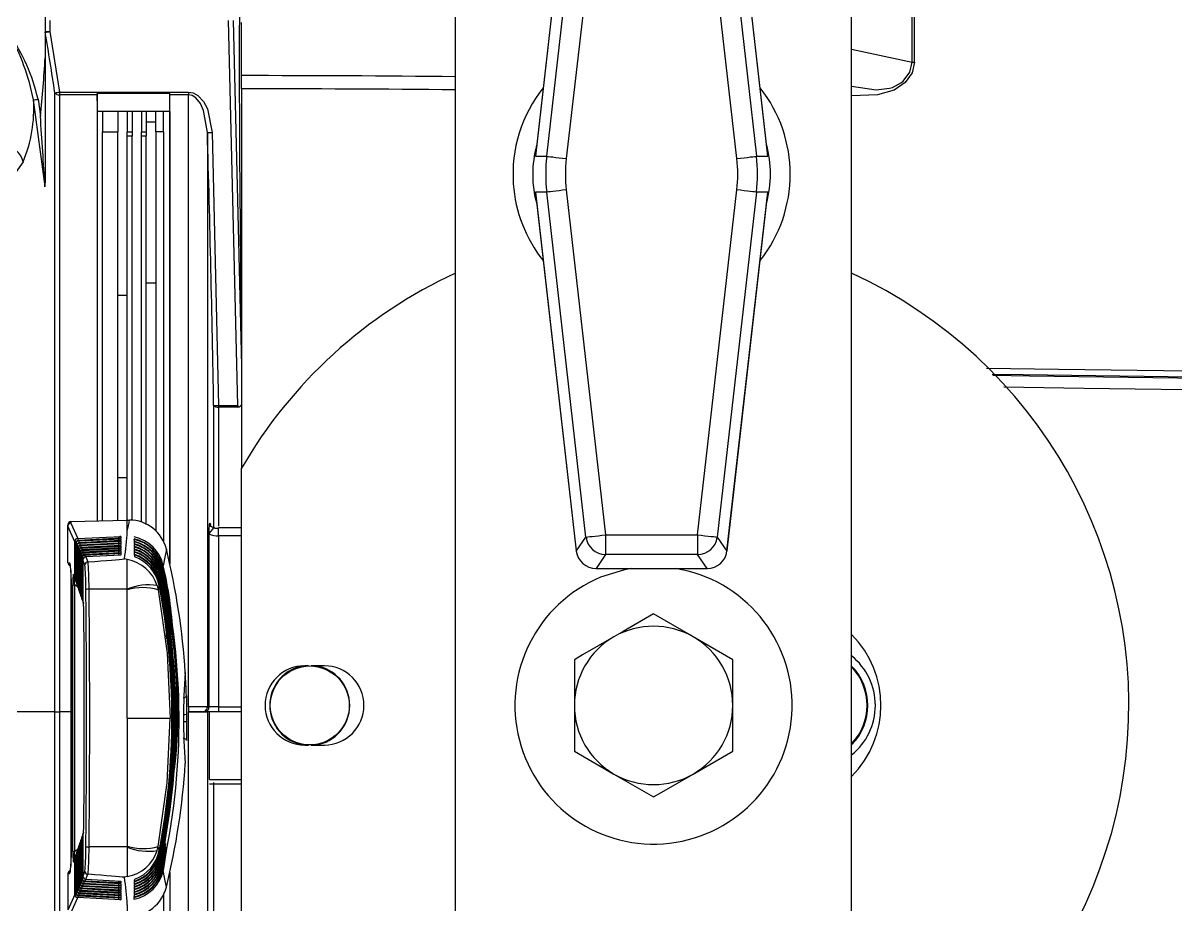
# Model space of a CAD drawing. Extents: x 6 to 134, y 1 to 99.
# Drawn here: x 97.913 to 101.552, y 44.66 to 47.443 of the extents above; entities that cross this region are included whole.
import ezdxf

# ---------------------------------------------------------------- set-up
doc = ezdxf.new("R2010")
doc.units = 0
doc.header["$MEASUREMENT"] = 0
doc.layers.add('OBJECT', color=7, linetype='CONTINUOUS')

msp = doc.modelspace()

# ---------------------------------------------------------------- linework, layer by layer
at = {"layer": 'OBJECT'}
for p, q in [((99.2781, 44.4974), (99.2781, 53.47)), ((100.5281, 44.4974), (100.5281, 53.47)), ((99.659, 48.1543), (99.53, 47.0227)), ((99.6588, 48.1543), (99.5312, 47.0341)), ((100.2637, 47.0227), (100.1348, 48.1543)), ((100.2626, 47.0341), (100.1349, 48.1543)), ((99.5658, 47.0227), (99.6898, 48.1114)), ((99.7518, 48.1043), (99.6277, 47.0157)), ((100.166, 47.0157), (100.042, 48.1043)), ((100.1039, 48.1114), (100.228, 47.0227)), ((97.983, 48.022), (97.983, 47.3339)), ((100.7267, 47.3198), (100.7267, 47.8989)), ((97.998, 47.4512), (97.998, 47.4162)), ((98.5912, 46.2364), (98.5617, 47.4512)), ((98.5767, 47.4513), (98.6031, 46.362)), ((97.9835, 47.4141), (97.9835, 47.3501)), ((97.998, 47.4162), (98.0281, 47.2254)), ((98.6031, 47.2772), (98.6031, 47.4449)), ((100.5281, 47.3606), (100.7196, 47.3202)), ((97.983, 47.3339), (97.983, 46.9391)), ((98.6031, 47.2356), (98.6031, 47.2772)), ((98.6031, 47.2356), (98.6031, 46.0383)), ((97.9825, 46.9269), (97.9461, 47.2006)), ((97.9606, 47.2025), (97.968, 47.1494)), ((98.0136, 45.27), (98.0136, 47.2234)), ((98.0281, 47.2254), (98.435, 47.2254)), ((98.0281, 47.2254), (98.0281, 47.2169)), ((98.0281, 47.2169), (98.0281, 45.27)), ((98.1471, 47.2169), (98.0281, 47.2169)), ((98.1471, 47.2204), (98.1471, 47.2169)), ((98.1486, 47.1733), (98.1471, 47.2204)), ((98.3766, 47.2204), (98.1471, 47.2204)), ((98.1471, 47.2169), (98.1471, 45.8725)), ((98.3766, 47.2169), (98.3766, 47.2204)), ((98.435, 47.2169), (98.3766, 47.2169)), ((98.3766, 45.7359), (98.3766, 47.2169)), ((98.435, 47.2254), (98.435, 47.2169)), ((98.435, 45.2852), (98.435, 47.2169)), ((98.1486, 45.8725), (98.1486, 47.1733)), ((98.3763, 47.1644), (98.1486, 47.1644)), ((98.1642, 47.1644), (98.1642, 47.1)), ((98.2122, 47.1644), (98.2122, 47.1)), ((98.2422, 47.1644), (98.2422, 47.1)), ((98.2571, 47.1644), (98.2571, 47.1)), ((98.2871, 47.1644), (98.2871, 47.1)), ((98.302, 47.1644), (98.302, 47.1)), ((98.332, 47.1), (98.332, 47.1644)), ((98.356, 47.1), (98.356, 47.1644)), ((98.3763, 47.1644), (98.3763, 45.7371)), ((98.3763, 47.1644), (98.3766, 47.1644)), ((98.302, 47.1315), (98.332, 47.1315)), ((98.1642, 47.1), (98.2122, 47.1)), ((98.1642, 45.873), (98.1642, 47.1)), ((98.2122, 45.8742), (98.2122, 47.1)), ((98.2422, 47.1), (98.2571, 47.1)), ((98.2422, 47.0863), (98.2422, 47.1)), ((98.2571, 47.0863), (98.2422, 47.0863)), ((98.2422, 45.875), (98.2422, 47.0863)), ((98.2571, 47.1), (98.2571, 47.0863)), ((98.2571, 45.8738), (98.2571, 47.0863)), ((98.2871, 47.1), (98.302, 47.1)), ((98.2871, 47.0863), (98.2871, 47.1)), ((98.302, 47.0863), (98.2871, 47.0863)), ((98.2871, 45.8687), (98.2871, 47.0863)), ((98.302, 47.1), (98.302, 47.0863)), ((98.302, 45.8612), (98.302, 47.0863)), ((98.356, 47.1), (98.332, 47.1)), ((98.332, 47.1), (98.332, 45.8402)), ((98.356, 47.1), (98.356, 45.8069)), ((98.4949, 47.0979), (98.4949, 45.285)), ((98.5099, 47.0981), (98.5298, 46.2364)), ((99.53, 47.0227), (99.5658, 47.0227)), ((100.228, 47.0227), (100.2637, 47.0227)), ((97.983, 46.9466), (97.9835, 46.9427)), ((99.5658, 46.9098), (99.53, 46.9098)), ((99.53, 46.9098), (99.659, 45.7782)), ((99.6898, 45.8211), (99.5658, 46.9098)), ((99.6277, 46.9168), (99.7518, 45.8282)), ((100.042, 45.8282), (100.166, 46.9168)), ((100.228, 46.9098), (100.1039, 45.8211)), ((100.1348, 45.7782), (100.2637, 46.9098)), ((100.2637, 46.9098), (100.228, 46.9098)), ((99.5312, 46.8984), (99.6588, 45.7782)), ((100.1349, 45.7782), (100.2626, 46.8984)), ((98.302, 46.6232), (98.332, 46.6232)), ((98.2122, 46.5849), (98.2422, 46.5849)), ((98.5148, 45.8509), (98.5148, 46.2364)), ((98.5298, 46.2364), (98.5298, 46.2316)), ((98.5298, 46.2364), (98.5912, 46.2364)), ((98.5912, 46.2316), (98.5298, 46.2316)), ((98.5298, 46.2316), (98.5298, 45.8557)), ((98.5912, 46.2364), (98.5912, 46.2316)), ((98.6031, 44.5417), (98.6031, 46.0383)), ((98.2122, 46.0092), (98.2422, 46.0092)), ((98.0547, 45.8555), (98.0547, 45.8603)), ((98.0763, 45.8065), (98.0547, 45.8556)), ((98.0547, 45.7406), (98.0547, 45.8555)), ((98.0641, 45.8703), (98.0641, 45.8655)), ((98.0641, 45.8655), (98.0857, 45.8165)), ((98.0644, 45.8703), (98.2406, 45.875)), ((98.2422, 45.8396), (98.2422, 45.875)), ((98.2437, 45.875), (98.2489, 45.875)), ((98.5034, 45.8643), (98.5043, 45.8607)), ((98.5183, 45.8497), (98.5303, 45.8495)), ((98.6031, 45.85), (98.5303, 45.85)), ((98.5303, 45.8255), (98.5303, 45.85)), ((98.0857, 45.8165), (98.2216, 45.8235)), ((98.2204, 45.8176), (98.0884, 45.8105)), ((98.2216, 45.8176), (98.0884, 45.8104)), ((98.0884, 45.8105), (98.0884, 45.8104)), ((98.0884, 45.8104), (98.089, 45.809)), ((98.089, 45.809), (98.2216, 45.8159)), ((98.2204, 45.81), (98.0916, 45.803)), ((98.2216, 45.81), (98.0917, 45.803)), ((98.0923, 45.8016), (98.2216, 45.8083)), ((98.2216, 45.8235), (98.2216, 45.8176)), ((98.2216, 45.8159), (98.2216, 45.81)), ((98.2216, 45.8083), (98.2216, 45.8024)), ((98.2645, 45.8076), (98.2644, 45.8138)), ((98.5003, 45.285), (98.5003, 45.8312)), ((98.5303, 45.8255), (98.5303, 45.2852)), ((98.6031, 45.8255), (98.5303, 45.8255)), ((99.6591, 45.7767), (99.6898, 45.8211)), ((99.7518, 45.8282), (100.042, 45.8282)), ((99.7518, 45.8282), (99.7518, 45.7659)), ((100.042, 45.8282), (100.042, 45.7659)), ((100.1039, 45.8211), (100.1346, 45.7767)), ((98.0763, 45.6927), (98.0763, 45.8065)), ((98.0809, 45.8065), (98.0763, 45.8065)), ((98.0789, 45.8005), (98.0789, 45.685)), ((98.0795, 45.7991), (98.0789, 45.8005)), ((98.0789, 45.8005), (98.0789, 45.685)), ((98.0789, 45.8005), (98.0789, 45.8005)), ((98.0795, 45.6832), (98.0795, 45.7991)), ((98.0842, 45.7991), (98.0795, 45.7991)), ((98.0822, 45.7931), (98.0822, 45.6755)), ((98.0828, 45.7917), (98.0822, 45.7931)), ((98.0822, 45.7931), (98.0822, 45.6755)), ((98.0822, 45.7931), (98.0822, 45.7931)), ((98.0828, 45.6737), (98.0828, 45.7917)), ((98.0875, 45.7917), (98.0828, 45.7917)), ((98.0854, 45.7856), (98.0854, 45.666)), ((98.0855, 45.7856), (98.0854, 45.7856)), ((98.0861, 45.7842), (98.0855, 45.7856)), ((98.0855, 45.7856), (98.0855, 45.666)), ((98.0861, 45.6642), (98.0861, 45.7842)), ((98.0907, 45.7842), (98.0861, 45.7842)), ((98.0887, 45.7782), (98.0887, 45.6564)), ((98.0894, 45.7768), (98.0887, 45.7782)), ((98.0887, 45.7782), (98.0887, 45.6564)), ((98.0887, 45.7782), (98.0887, 45.7782)), ((98.0894, 45.6546), (98.0894, 45.7768)), ((98.094, 45.7768), (98.0894, 45.7768)), ((98.0916, 45.803), (98.0917, 45.803)), ((98.0917, 45.803), (98.0923, 45.8016)), ((98.2204, 45.8024), (98.0949, 45.7956)), ((98.2216, 45.8024), (98.0949, 45.7955)), ((98.0949, 45.7956), (98.0949, 45.7955)), ((98.0949, 45.7955), (98.0955, 45.7941)), ((98.0955, 45.7941), (98.2216, 45.8007)), ((98.2204, 45.7948), (98.0982, 45.7882)), ((98.2216, 45.7947), (98.0982, 45.7881)), ((98.0982, 45.7882), (98.0982, 45.7881)), ((98.0982, 45.7881), (98.0988, 45.7867)), ((98.0988, 45.7867), (98.2216, 45.793)), ((98.2204, 45.7871), (98.1015, 45.7807)), ((98.2216, 45.7871), (98.1015, 45.7807)), ((98.1015, 45.7807), (98.1021, 45.7792)), ((98.1015, 45.7807), (98.1015, 45.7807)), ((98.1021, 45.7792), (98.2216, 45.7854)), ((98.2204, 45.7795), (98.1047, 45.7733)), ((98.2216, 45.7795), (98.1047, 45.7732)), ((98.1047, 45.7733), (98.1047, 45.7732)), ((98.1047, 45.7732), (98.1054, 45.7718)), ((98.1054, 45.7718), (98.2216, 45.7778)), ((98.2204, 45.7719), (98.108, 45.7659)), ((98.2216, 45.7719), (98.108, 45.7658)), ((98.2216, 45.8007), (98.2216, 45.7947)), ((98.2216, 45.793), (98.2216, 45.7871)), ((98.2216, 45.7854), (98.2216, 45.7795)), ((98.2216, 45.7778), (98.2216, 45.7719)), ((98.3655, 45.7834), (98.3656, 45.7833)), ((99.659, 45.7782), (99.6588, 45.7782)), ((99.6591, 45.7767), (99.6591, 45.7759)), ((100.1347, 45.7759), (100.1346, 45.7767)), ((100.1349, 45.7782), (100.1348, 45.7782)), ((98.0547, 45.7406), (98.06, 45.7401)), ((98.0547, 45.7406), (98.0547, 45.7406)), ((98.092, 45.7707), (98.092, 45.6469)), ((98.0926, 45.7693), (98.092, 45.7707)), ((98.092, 45.7707), (98.092, 45.6469)), ((98.092, 45.7707), (98.092, 45.7707)), ((98.0926, 45.6451), (98.0926, 45.7693)), ((98.0973, 45.7693), (98.0926, 45.7693)), ((98.0953, 45.7633), (98.0953, 45.6374)), ((98.0959, 45.7619), (98.0953, 45.7633)), ((98.0953, 45.7633), (98.0953, 45.6374)), ((98.0953, 45.7633), (98.0953, 45.7633)), ((98.0959, 45.6356), (98.0959, 45.7619)), ((98.1005, 45.7619), (98.0959, 45.7619)), ((98.0985, 45.7559), (98.0985, 45.6279)), ((98.0992, 45.7544), (98.0985, 45.7559)), ((98.0985, 45.7559), (98.0985, 45.6279)), ((98.0985, 45.7559), (98.0985, 45.7559)), ((98.0992, 45.6261), (98.0992, 45.7544)), ((98.1038, 45.7544), (98.0992, 45.7544)), ((98.1018, 45.7484), (98.1018, 45.6184)), ((98.1018, 45.7484), (98.1018, 45.6184)), ((98.1085, 45.7332), (98.1018, 45.7484)), ((98.1018, 45.7484), (98.1018, 45.7484)), ((98.108, 45.7659), (98.108, 45.7658)), ((98.108, 45.7658), (98.1086, 45.7644)), ((98.1086, 45.7644), (98.2216, 45.7702)), ((98.2204, 45.7643), (98.1113, 45.7584)), ((98.2216, 45.7643), (98.1113, 45.7584)), ((98.1113, 45.7584), (98.1181, 45.7429)), ((98.1113, 45.7584), (98.1113, 45.7584)), ((98.1181, 45.7429), (98.1184, 45.7429)), ((98.2216, 45.7702), (98.2216, 45.7643)), ((98.2422, 45.75), (98.2331, 45.7523)), ((98.2422, 45.6567), (98.2422, 45.75)), ((99.7518, 45.7659), (99.7216, 45.7222)), ((100.042, 45.7659), (99.7518, 45.7659)), ((100.0722, 45.7222), (100.042, 45.7659)), ((98.0639, 45.7177), (98.0639, 44.7823)), ((98.0724, 45.704), (98.0763, 45.6927)), ((98.0729, 45.7007), (98.0768, 45.6895)), ((98.073, 45.7004), (98.073, 45.6976)), ((98.3497, 45.7), (98.3494, 45.6984)), ((98.3516, 45.6876), (98.3497, 45.7)), ((98.3513, 45.708), (98.351, 45.7064)), ((98.3532, 45.6957), (98.3513, 45.708)), ((98.353, 45.7161), (98.3526, 45.7144)), ((98.3546, 45.7241), (98.3542, 45.7224)), ((99.7209, 45.722), (100.0729, 45.722)), ((99.7216, 45.7222), (100.0722, 45.7222)), ((98.0703, 44.829), (98.0703, 45.671)), ((98.0703, 45.671), (98.0753, 45.671)), ((98.0753, 45.671), (98.0753, 44.829)), ((98.0856, 45.6642), (98.0753, 45.671)), ((98.0789, 45.6927), (98.0763, 45.6927)), ((98.0789, 45.685), (98.0795, 45.6832)), ((98.0789, 45.685), (98.0789, 45.685)), ((98.0794, 45.6817), (98.0801, 45.68)), ((98.0795, 45.6832), (98.0822, 45.6832)), ((98.0822, 45.6755), (98.0828, 45.6737)), ((98.0822, 45.6755), (98.0822, 45.6755)), ((98.0827, 45.6722), (98.0833, 45.6704)), ((98.0828, 45.6737), (98.0854, 45.6737)), ((98.0854, 45.666), (98.0855, 45.666)), ((98.0855, 45.666), (98.0861, 45.6642)), ((98.086, 45.6627), (98.0866, 45.6609)), ((98.0861, 45.6642), (98.0887, 45.6642)), ((98.3366, 45.6679), (98.3399, 45.6547)), ((98.3429, 45.668), (98.3399, 45.6547)), ((98.3446, 45.676), (98.3443, 45.6744)), ((98.3463, 45.684), (98.346, 45.6824)), ((98.348, 45.692), (98.3477, 45.6904)), ((98.0887, 45.6564), (98.0894, 45.6546)), ((98.0887, 45.6564), (98.0887, 45.6564)), ((98.0893, 45.6532), (98.0899, 45.6514)), ((98.0894, 45.6546), (98.092, 45.6546)), ((98.092, 45.6469), (98.0926, 45.6451)), ((98.092, 45.6469), (98.092, 45.6469)), ((98.0925, 45.6437), (98.0932, 45.6419)), ((98.0926, 45.6451), (98.0953, 45.6451)), ((98.0953, 45.6374), (98.0959, 45.6356)), ((98.0953, 45.6374), (98.0953, 45.6374)), ((98.0958, 45.6342), (98.0964, 45.6323)), ((98.0959, 45.6356), (98.0985, 45.6356)), ((98.0985, 45.6279), (98.0992, 45.6261)), ((98.0985, 45.6279), (98.0985, 45.6279)), ((98.0992, 45.6261), (98.1018, 45.6261)), ((98.2422, 45.6567), (98.1216, 45.6567)), ((98.2422, 45.6543), (98.2422, 45.6567)), ((98.2422, 45.25), (98.2422, 45.6543)), ((98.0671, 45.605), (98.0671, 44.895)), ((98.0671, 45.605), (98.0671, 44.895)), ((98.0671, 45.605), (98.0671, 45.605)), ((98.0991, 45.6247), (98.0997, 45.6228)), ((98.1018, 45.6184), (98.1035, 45.6135)), ((98.1018, 45.6184), (98.1018, 45.6184)), ((98.1024, 45.6151), (98.104, 45.6103)), ((100.1531, 45.4343), (100.0281, 45.5065)), ((98.8138, 45.415), (98.8021, 45.415)), ((98.8641, 45.415), (98.8225, 45.415)), ((99.6531, 45.4343), (99.6531, 45.29)), ((100.1531, 45.29), (100.1531, 45.4343)), ((98.4251, 45.3934), (98.4251, 45.3934)), ((98.0136, 45.27), (97.8333, 45.27)), ((98.0136, 43.3862), (98.0136, 45.27)), ((98.0136, 45.27), (98.0281, 45.27)), ((98.0281, 45.27), (98.0281, 43.3365)), ((98.0639, 45.27), (98.0281, 45.27)), ((98.4287, 45.2622), (98.4287, 45.2622)), ((98.435, 45.2852), (98.435, 45.27)), ((98.435, 43.3193), (98.435, 45.27)), ((98.435, 45.27), (98.4949, 45.27)), ((98.48, 45.27), (98.435, 45.27)), ((98.4949, 45.285), (98.5003, 45.285)), ((98.4949, 45.27), (98.4949, 43.4205)), ((98.5019, 45.27), (98.4949, 45.27)), ((98.5019, 45.0563), (98.5019, 45.27)), ((98.6031, 45.27), (98.5019, 45.27)), ((98.5303, 45.27), (98.5044, 45.27)), ((98.5303, 45.2852), (98.5303, 45.27)), ((98.5303, 45.2852), (98.6031, 45.2852)), ((99.6531, 45.29), (99.6531, 45.1457)), ((100.1531, 45.1457), (100.1531, 45.29)), ((98.2422, 45.25), (98.2422, 44.8457)), ((98.2422, 45.25), (98.3774, 45.25)), ((98.4287, 45.2378), (98.4287, 45.2378)), ((98.8021, 45.165), (98.8138, 45.165)), ((98.8225, 45.165), (98.8641, 45.165)), ((99.6531, 45.1457), (99.7781, 45.0735)), ((100.0281, 45.0735), (100.1531, 45.1457)), ((98.4251, 45.1066), (98.4251, 45.1066)), ((98.5019, 45.0563), (98.6031, 45.0563)), ((98.5155, 44.3084), (98.5155, 45.0468)), ((99.7781, 45.0735), (99.9031, 45.0013)), ((98.5019, 45.0424), (98.6031, 45.0424)), ((98.359, 44.9272), (98.3443, 44.8256)), ((98.3596, 44.9104), (98.346, 44.8176)), ((98.0671, 44.895), (98.0671, 44.895)), ((98.0959, 44.8644), (98.0953, 44.8626)), ((98.0953, 44.8626), (98.0953, 44.7367)), ((98.0953, 44.8626), (98.0953, 44.7367)), ((98.0953, 44.8626), (98.0953, 44.8626)), ((98.0964, 44.8676), (98.0958, 44.8658)), ((98.0959, 44.7381), (98.0959, 44.8644)), ((98.0985, 44.8644), (98.0959, 44.8644)), ((98.0992, 44.8739), (98.0985, 44.8721)), ((98.0985, 44.8721), (98.0985, 44.7441)), ((98.0985, 44.8721), (98.0985, 44.7441)), ((98.0985, 44.8721), (98.0985, 44.8721)), ((98.0997, 44.8772), (98.0991, 44.8753)), ((98.0992, 44.7456), (98.0992, 44.8739)), ((98.1018, 44.8739), (98.0992, 44.8739)), ((98.1018, 44.8816), (98.1035, 44.8864)), ((98.1018, 44.8816), (98.1018, 44.7516)), ((98.1018, 44.8816), (98.1018, 44.7516)), ((98.1018, 44.8816), (98.1018, 44.8816)), ((98.104, 44.8897), (98.1024, 44.8848)), ((98.3604, 44.895), (98.3477, 44.8096)), ((98.3613, 44.8807), (98.3494, 44.8016)), ((98.3622, 44.8673), (98.351, 44.7936)), ((98.0703, 44.829), (98.0753, 44.829)), ((98.0856, 44.8358), (98.0753, 44.829)), ((98.0828, 44.8263), (98.0822, 44.8245)), ((98.0833, 44.8296), (98.0827, 44.8278)), ((98.0828, 44.7083), (98.0828, 44.8263)), ((98.0854, 44.8263), (98.0828, 44.8263)), ((98.0854, 44.834), (98.0854, 44.7144)), ((98.0855, 44.834), (98.0854, 44.834)), ((98.0861, 44.8358), (98.0855, 44.834)), ((98.0855, 44.834), (98.0855, 44.7144)), ((98.0866, 44.8391), (98.086, 44.8373)), ((98.0861, 44.7158), (98.0861, 44.8358)), ((98.0887, 44.8358), (98.0861, 44.8358)), ((98.0894, 44.8454), (98.0887, 44.8435)), ((98.0887, 44.8435), (98.0887, 44.7218)), ((98.0887, 44.8435), (98.0887, 44.7218)), ((98.0887, 44.8435), (98.0887, 44.8435)), ((98.0899, 44.8486), (98.0893, 44.8468)), ((98.0894, 44.7232), (98.0894, 44.8454)), ((98.092, 44.8454), (98.0894, 44.8454)), ((98.0926, 44.8549), (98.092, 44.8531)), ((98.092, 44.8531), (98.092, 44.7292)), ((98.092, 44.8531), (98.092, 44.7292)), ((98.092, 44.8531), (98.092, 44.8531)), ((98.0932, 44.8581), (98.0925, 44.8563)), ((98.0926, 44.7307), (98.0926, 44.8549)), ((98.0953, 44.8549), (98.0926, 44.8549)), ((98.2422, 44.8433), (98.1216, 44.8433)), ((98.2422, 44.8457), (98.2422, 44.8433)), ((98.2422, 44.8433), (98.2422, 44.75)), ((98.3366, 44.8321), (98.3399, 44.8453)), ((98.3429, 44.832), (98.3399, 44.8453)), ((98.3446, 44.824), (98.3443, 44.8256)), ((98.3633, 44.8546), (98.3526, 44.7856)), ((98.3643, 44.8425), (98.3542, 44.7776)), ((98.3654, 44.8309), (98.3558, 44.7695)), ((98.0724, 44.796), (98.0763, 44.8073)), ((98.0768, 44.8105), (98.0729, 44.7993)), ((98.0763, 44.6935), (98.0763, 44.8073)), ((98.0763, 44.8073), (98.0789, 44.8073)), ((98.0795, 44.8168), (98.0789, 44.815)), ((98.0789, 44.815), (98.0789, 44.6995)), ((98.0789, 44.815), (98.0789, 44.6995)), ((98.0789, 44.815), (98.0789, 44.815)), ((98.0801, 44.82), (98.0794, 44.8183)), ((98.0795, 44.7009), (98.0795, 44.8168)), ((98.0822, 44.8168), (98.0795, 44.8168)), ((98.0822, 44.8245), (98.0822, 44.7069)), ((98.0822, 44.8245), (98.0822, 44.7069)), ((98.0822, 44.8245), (98.0822, 44.8245)), ((98.3463, 44.816), (98.346, 44.8176)), ((98.348, 44.808), (98.3477, 44.8096)), ((98.3497, 44.8), (98.3494, 44.8016)), ((98.3513, 44.792), (98.351, 44.7936)), ((98.0547, 44.7594), (98.06, 44.7599)), ((98.0547, 44.7594), (98.0547, 44.6445)), ((98.0547, 44.7594), (98.0547, 44.7594)), ((98.1085, 44.7668), (98.1018, 44.7516)), ((98.1113, 44.7416), (98.1181, 44.7571)), ((98.1181, 44.7571), (98.1184, 44.7571)), ((98.353, 44.7839), (98.3526, 44.7856)), ((98.3546, 44.7759), (98.3542, 44.7776)), ((98.3763, 44.7629), (98.3763, 43.3193)), ((98.0887, 44.7218), (98.0894, 44.7232)), ((98.0887, 44.7218), (98.0887, 44.7218)), ((98.0894, 44.7232), (98.094, 44.7232)), ((98.092, 44.7292), (98.0926, 44.7307)), ((98.092, 44.7292), (98.092, 44.7292)), ((98.0926, 44.7307), (98.0973, 44.7307)), ((98.0953, 44.7367), (98.0959, 44.7381)), ((98.0953, 44.7367), (98.0953, 44.7367)), ((98.0959, 44.7381), (98.1005, 44.7381)), ((98.0985, 44.7441), (98.0992, 44.7456)), ((98.0985, 44.7441), (98.0985, 44.7441)), ((98.0992, 44.7456), (98.1038, 44.7456)), ((98.1021, 44.7208), (98.1015, 44.7193)), ((98.1015, 44.7193), (98.2204, 44.7129)), ((98.1015, 44.7193), (98.2216, 44.7129)), ((98.1015, 44.7193), (98.1015, 44.7193)), ((98.1018, 44.7516), (98.1018, 44.7516)), ((98.2216, 44.7146), (98.1021, 44.7208)), ((98.1054, 44.7282), (98.1047, 44.7268)), ((98.1047, 44.7268), (98.2216, 44.7205)), ((98.1047, 44.7268), (98.1047, 44.7267)), ((98.1047, 44.7267), (98.2204, 44.7205)), ((98.2216, 44.7222), (98.1054, 44.7282)), ((98.1086, 44.7356), (98.108, 44.7342)), ((98.108, 44.7342), (98.2216, 44.7281)), ((98.108, 44.7342), (98.108, 44.7341)), ((98.108, 44.7341), (98.2204, 44.7281)), ((98.2216, 44.7298), (98.1086, 44.7356)), ((98.1113, 44.7416), (98.2204, 44.7357)), ((98.1113, 44.7416), (98.2216, 44.7357)), ((98.1113, 44.7416), (98.1113, 44.7416)), ((98.2216, 44.7357), (98.2216, 44.7298)), ((98.2216, 44.7281), (98.2216, 44.7222)), ((98.2216, 44.7205), (98.2216, 44.7146)), ((98.2422, 44.75), (98.2331, 44.7477)), ((98.3655, 44.7165), (98.3656, 44.7167)), ((98.0763, 44.6935), (98.0547, 44.6444)), ((98.0641, 44.6345), (98.0857, 44.6835)), ((98.0763, 44.6935), (98.0809, 44.6935)), ((98.0789, 44.6995), (98.0795, 44.7009)), ((98.0789, 44.6995), (98.0789, 44.6995)), ((98.0795, 44.7009), (98.0842, 44.7009)), ((98.0822, 44.7069), (98.0828, 44.7083)), ((98.0822, 44.7069), (98.0822, 44.7069)), ((98.0828, 44.7083), (98.0875, 44.7083)), ((98.0854, 44.7144), (98.0855, 44.7144)), ((98.0855, 44.7144), (98.0861, 44.7158)), ((98.2216, 44.6765), (98.0857, 44.6835)), ((98.0861, 44.7158), (98.0907, 44.7158)), ((98.089, 44.691), (98.0884, 44.6896)), ((98.0884, 44.6896), (98.2216, 44.6824)), ((98.0884, 44.6896), (98.0884, 44.6895)), ((98.0884, 44.6895), (98.2204, 44.6824)), ((98.2216, 44.6841), (98.089, 44.691)), ((98.0916, 44.697), (98.2204, 44.69)), ((98.0917, 44.697), (98.0916, 44.697)), ((98.0923, 44.6984), (98.0917, 44.697)), ((98.0917, 44.697), (98.2216, 44.69)), ((98.2216, 44.6917), (98.0923, 44.6984)), ((98.0955, 44.7059), (98.0949, 44.7045)), ((98.0949, 44.7045), (98.2216, 44.6976)), ((98.0949, 44.7045), (98.0949, 44.7044)), ((98.0949, 44.7044), (98.2204, 44.6976)), ((98.2216, 44.6993), (98.0955, 44.7059)), ((98.0988, 44.7133), (98.0982, 44.7119)), ((98.0982, 44.7119), (98.2216, 44.7052)), ((98.0982, 44.7119), (98.0982, 44.7118)), ((98.0982, 44.7118), (98.2204, 44.7052)), ((98.2216, 44.707), (98.0988, 44.7133)), ((98.2216, 44.7129), (98.2216, 44.707)), ((98.2216, 44.7052), (98.2216, 44.6993)), ((98.2216, 44.6976), (98.2216, 44.6917)), ((98.2216, 44.69), (98.2216, 44.6841)), ((98.2216, 44.6824), (98.2216, 44.6765)), ((98.2643, 44.6781), (98.2644, 44.6844)), ((98.356, 44.6933), (98.356, 43.4)), ((98.2422, 44.6604), (98.2422, 44.625))]:
    msp.add_line(p, q, dxfattribs=at)
at = {"layer": 'OBJECT', "flags": 128}
for points in [[(100.7196, 47.3202), (100.7196, 47.3202), (100.7196, 47.6266), (100.7196, 47.7678), (100.7196, 47.8994), (100.7196, 47.8994)], [(100.5281, 47.2445), (100.6061, 47.2329), (100.6482, 47.2374), (100.6568, 47.2401), (100.686, 47.2558), (100.6909, 47.26), (100.7121, 47.288), (100.7196, 47.3202), (100.7196, 47.3202), (100.7196, 47.3202)], [(100.7267, 47.3198), (100.7188, 47.2856), (100.6972, 47.2555), (100.6624, 47.2319), (100.6101, 47.2167), (100.5281, 47.2133)], [(98.435, 47.2254), (98.4501, 47.2227), (98.4648, 47.2146), (98.4826, 47.1955), (98.4949, 47.1727), (98.5099, 47.0981)], [(98.4949, 47.0979), (98.4829, 47.1677), (98.473, 47.189), (98.4588, 47.2068), (98.4471, 47.2144), (98.435, 47.2169)], [(99.53, 47.0227), (99.5301, 47.0236), (99.5316, 47.0341)], [(99.5658, 47.0227), (99.5677, 47.0225), (99.5717, 47.022), (99.5777, 47.0214), (99.5854, 47.0205), (99.5946, 47.0194), (99.605, 47.0182), (99.6162, 47.017), (99.6277, 47.0157)], [(100.166, 47.0157), (100.1776, 47.017), (100.1888, 47.0182), (100.1992, 47.0194), (100.2084, 47.0205), (100.2161, 47.0214), (100.2221, 47.022), (100.2261, 47.0225), (100.228, 47.0227)], [(100.2622, 47.0341), (100.2637, 47.0236), (100.2637, 47.0227)], [(97.9132, 47.005), (97.8902, 46.973), (97.8346, 46.8983)], [(97.983, 46.9507), (97.983, 46.9481), (97.9835, 46.9427)], [(99.5316, 46.8984), (99.5301, 46.9089), (99.53, 46.9098)], [(99.6277, 46.9168), (99.6162, 46.9155), (99.605, 46.9142), (99.5946, 46.9131), (99.5854, 46.912), (99.5777, 46.9111), (99.5717, 46.9105), (99.5677, 46.91), (99.5658, 46.9098)], [(100.228, 46.9098), (100.2261, 46.91), (100.2221, 46.9105), (100.2161, 46.9111), (100.2084, 46.912), (100.1992, 46.9131), (100.1888, 46.9142), (100.1776, 46.9155), (100.166, 46.9168)], [(100.2637, 46.9098), (100.2637, 46.9089), (100.2622, 46.8984)], [(100.9533, 46.3546), (101.1813, 46.3515), (102.0097, 46.3404), (102.8371, 46.3296), (103.6643, 46.3189), (104.4901, 46.3085)], [(104.4932, 46.2886), (103.3551, 46.3028), (102.2144, 46.3175), (101.0691, 46.3327), (100.9719, 46.3341)], [(100.9741, 46.3317), (101.0899, 46.3301), (102.256, 46.3146), (103.4228, 46.2995), (104.5869, 46.285)], [(104.5923, 46.2483), (104.4881, 46.2495), (104.0708, 46.2545), (103.235, 46.2648), (102.3978, 46.2755), (101.2608, 46.2905), (101.0084, 46.2939)], [(98.5003, 45.8312), (98.5003, 45.8314), (98.5006, 45.8384), (98.5008, 45.8452), (98.5017, 45.8595), (98.5025, 45.8646), (98.5034, 45.8643)], [(98.5183, 45.8497), (98.5159, 45.85), (98.5123, 45.8468), (98.5046, 45.8384), (98.5018, 45.8348), (98.5003, 45.8312), (98.5003, 45.8312)], [(98.5039, 45.8605), (98.5037, 45.8614), (98.5034, 45.8643)], [(98.5171, 45.8506), (98.5146, 45.8507), (98.5101, 45.8525), (98.5071, 45.855), (98.5052, 45.8574), (98.5043, 45.8591), (98.504, 45.8602), (98.5038, 45.8607), (98.5038, 45.8606), (98.5039, 45.8601)], [(99.6898, 45.8211), (99.6917, 45.8214), (99.6957, 45.8218), (99.7017, 45.8225), (99.7094, 45.8234), (99.7186, 45.8244), (99.729, 45.8256), (99.7402, 45.8269), (99.7518, 45.8282)], [(100.042, 45.8282), (100.0536, 45.8269), (100.0648, 45.8256), (100.0751, 45.8244), (100.0844, 45.8234), (100.0921, 45.8225), (100.0981, 45.8218), (100.1021, 45.8214), (100.1039, 45.8211)], [(98.2647, 45.7995), (98.2646, 45.8021), (98.2646, 45.8058)], [(98.2649, 45.7914), (98.2648, 45.794), (98.2647, 45.7977)], [(98.265, 45.7832), (98.265, 45.7858), (98.2649, 45.7895)], [(98.2652, 45.775), (98.2651, 45.7776), (98.265, 45.7814)], [(98.2653, 45.7667), (98.2653, 45.7694), (98.2652, 45.7732)], [(98.3656, 45.7833), (98.36, 45.7526), (98.3558, 45.7305)], [(99.6588, 45.7782), (99.6589, 45.7776), (99.6591, 45.7759)], [(100.1347, 45.7759), (100.1347, 45.7765), (100.1349, 45.7782)], [(98.2655, 45.7584), (98.2655, 45.7611), (98.2654, 45.7649)], [(99.8337, 45.722), (99.811, 45.7177), (99.7361, 45.6943)], [(98.3399, 45.6547), (98.3679, 45.4547), (98.3774, 45.25)], [(99.9031, 45.5787), (99.8075, 45.5235), (99.7781, 45.5065)], [(100.0281, 45.5065), (100.0192, 45.5116), (99.9031, 45.5787)], [(99.7781, 45.5065), (99.679, 45.4493), (99.6531, 45.4343)], [(98.4188, 45.3147), (98.4195, 45.3147), (98.4209, 45.3148), (98.424, 45.3155), (98.4265, 45.3166), (98.4281, 45.3181), (98.4286, 45.3197)], [(98.4286, 45.3203), (98.4287, 45.2748), (98.4287, 45.2622)], [(98.3399, 44.8453), (98.3679, 45.0453), (98.3774, 45.25)], [(98.4287, 45.2378), (98.4286, 45.191), (98.4286, 45.1797)], [(98.4286, 45.1803), (98.4281, 45.1819), (98.4265, 45.1834), (98.424, 45.1845), (98.4209, 45.1852), (98.4195, 45.1853), (98.4188, 45.1853)], [(99.9031, 45.0013), (99.929, 45.0162), (100.0281, 45.0735)], [(98.3513, 44.792), (98.3554, 44.8115), (98.3593, 44.8332)], [(98.353, 44.7839), (98.3571, 44.8035), (98.3611, 44.8251)], [(98.3656, 44.7167), (98.36, 44.7474), (98.3558, 44.7695)], [(98.2649, 44.7104), (98.2649, 44.7131), (98.265, 44.7168)], [(98.265, 44.7186), (98.2651, 44.7212), (98.2652, 44.725)], [(98.2652, 44.7268), (98.2653, 44.7295), (98.2653, 44.7333)], [(98.2654, 44.7351), (98.2654, 44.7378), (98.2655, 44.7416)], [(98.2644, 44.6862), (98.2645, 44.6887), (98.2645, 44.6924)], [(98.2646, 44.6942), (98.2646, 44.6968), (98.2647, 44.7005)], [(98.2647, 44.7023), (98.2648, 44.7049), (98.2649, 44.7086)]]:
    msp.add_lwpolyline(points, dxfattribs=at)
at = {"layer": 'OBJECT'}
msp.add_circle((98.8181, 45.29), 0.1245, dxfattribs=at)
for centre, radius, start, end in [((97.2659, 47.0698), 0.6927, 10.8866, 29.4217), ((97.3754, 47.0689), 0.6002, 12.8593, 34.6432), ((97.989, 47.4165), 0.00605, 180.2093, 203.7155), ((97.9942, 47.6312), 0.215, 267.0002, 270.9988), ((97.9428, 47.7385), 0.3269, 277.1562, 279.7235), ((77.9476, 44.1483), 20.3003, 8.71266, 9.25757), ((93.8045, 47.5808), 4.1858, 354.084, 356.6173), ((100.7292, 47.4163), 0.0966, 264.3315, 268.5256), ((98.611, -16.7913), 64.0685, 89.40335, 90.007006), ((98.6169, -24.0744), 71.31, 89.468734, 90.011087), ((99.8969, 46.9662), 0.4375, 141.4997, 183.9748), ((99.8969, 46.9662), 0.4375, 321.4997, 38.5003), ((97.5173, 47.1721), 0.4298, 337.1148, 3.8016), ((97.9114, 47.5343), 0.3355, 275.9449, 278.4393), ((97.9754, 47.5519), 0.3307, 276.6337, 279.168), ((98.0265, 47.2326), 0.0158, 215.7095, 275.9145), ((60.5409, 44.6004), 37.5137, 3.55557, 3.89611), ((98.4996, 47.3346), 0.2368, 268.8659, 272.4916), ((26.6656, 45.0112), 71.8596, 0.976912, 1.664013), ((97.8519, 46.9931), 0.0625, 10.9768, 86.8829), ((99.8747, 46.9657), 0.353, 164.8673, 195.275), ((99.9191, 46.9668), 0.353, 344.867, 15.2751), ((97.9068, 46.9362), 0.0763, 353.0125, 2.1741), ((99.8969, 46.9662), 0.4375, 183.9748, 218.5003), ((99.9031, 45.29), 1.5, 209.9264, 65.3757), ((99.9031, 45.29), 1.5, 114.6243, 150.0736), ((98.5267, 46.2477), 0.0164, 223.6569, 280.8428), ((98.5222, 46.4766), 0.2403, 268.2252, 271.7972), ((98.5905, 46.2453), 0.0137, 272.8983, 337.221), ((98.0647, 45.8603), 0.01, 93, 180), ((98.0647, 45.8603), 0.01, 91.5, 93), ((98.2437, 45.755), 0.12, 90.7501, 91.5), ((98.2437, 45.755), 0.12, 90, 90.7501), ((98.2489, 45.755), 0.12, 89.8086, 90), ((98.2489, 45.755), 0.12, 13.7148, 89.8088), ((98.0863, 45.8064), 0.01, 93.2335, 179.4221), ((98.0889, 45.8005), 0.01, 93.0837, 180), ((98.0889, 45.8004), 0.01, 93.2373, 179.4219), ((98.0896, 45.799), 0.01, 93.2327, 179.423), ((98.312, 45.8224), 0.2264, 181.5146, 183.1358), ((98.1145, 45.8068), 0.0256, 175.1457, 189.4997), ((97.4282, 45.8803), 0.815, 350.9661, 357.1339), ((98.2388, 45.7048), 0.1198, 12.3683, 77.7186), ((98.2372, 45.6987), 0.12, 12.1912, 76.9182), ((98.2371, 45.6972), 0.1198, 12.1781, 76.827), ((98.5234, 45.8709), 0.046, 239.8758, 278.6083), ((99.7521, 45.8287), 0.0627, 186.8963, 269.6914), ((100.0417, 45.8287), 0.0627, 270.3091, 353.1026), ((98.0922, 45.7931), 0.01, 93.0837, 180), ((98.0922, 45.793), 0.01, 93.2371, 179.4186), ((98.0928, 45.7916), 0.01, 93.2318, 179.423), ((98.0954, 45.7856), 0.01, 93.0837, 180), ((98.0955, 45.7855), 0.01, 93.2335, 179.4221), ((98.0961, 45.7841), 0.01, 93.2335, 179.4221), ((98.0987, 45.7782), 0.01, 93.0837, 180), ((98.0988, 45.7781), 0.01, 93.2318, 179.423), ((98.0994, 45.7767), 0.01, 93.2336, 179.4256), ((98.102, 45.7707), 0.01, 93.0837, 180), ((98.102, 45.7706), 0.01, 93.2318, 179.423), ((98.3122, 45.8073), 0.22, 181.4935, 183.1576), ((98.1027, 45.7692), 0.01, 93.2362, 179.4194), ((98.1053, 45.7633), 0.01, 93.0837, 180), ((98.1053, 45.7632), 0.01, 93.2354, 179.4194), ((98.2148, 45.7958), 0.1192, 180.7895, 183.8566), ((98.1059, 45.7618), 0.01, 93.2354, 179.4194), ((98.3234, 45.7926), 0.2247, 181.5129, 183.1388), ((98.3285, 45.7852), 0.2265, 181.5181, 183.1287), ((98.3282, 45.7777), 0.2229, 181.5089, 183.1434), ((98.2355, 45.6911), 0.1201, 11.9998, 76.0172), ((98.2354, 45.6895), 0.1198, 11.9871, 75.92), ((98.2338, 45.6835), 0.1201, 11.8088, 75.0987), ((98.2337, 45.6819), 0.1198, 11.7956, 74.9961), ((98.2321, 45.6759), 0.1201, 11.616, 74.164), ((98.232, 45.6743), 0.1199, 11.605, 74.0537), ((98.2303, 45.6682), 0.1201, 11.4242, 73.2105), ((98.2302, 45.6667), 0.1199, 11.4137, 73.0935), ((98.2285, 45.6606), 0.1201, 11.2311, 72.24), ((98.2284, 45.6591), 0.1199, 11.2213, 72.1154), ((96.1797, 45.25), 2.25, 3.6537, 13.7101), ((98.0647, 45.7406), 0.01, 180, 265), ((98.07, 45.7401), 0.01, 179.9819, 217.6254), ((98.1085, 45.7559), 0.01, 93.0837, 180), ((98.1086, 45.7558), 0.01, 93.2318, 179.423), ((98.1092, 45.7543), 0.01, 93.2354, 179.4194), ((98.1118, 45.7484), 0.01, 93.0837, 180), ((98.1118, 45.7483), 0.01, 93.2318, 179.423), ((98.1185, 45.7329), 0.00999, 92.5069, 178.4171), ((98.3315, 45.7702), 0.223, 181.5075, 183.1399), ((98.222, 45.6314), 0.1203, 17.6271, 80.3276), ((98.2267, 45.653), 0.1201, 11.0381, 71.2498), ((98.2266, 45.6514), 0.1199, 11.0288, 71.1187), ((98.2249, 45.6454), 0.1201, 10.8447, 70.24), ((98.4186, 45.6752), 0.3483, 176.0406, 180.6988), ((98.0822, 45.7039), 0.00978, 179.5527, 198.9469), ((97.1796, 45.4445), 1.2004, 3.2166, 12.6047), ((97.1538, 45.4429), 1.2292, 3.2736, 12.7605), ((97.1303, 45.4417), 1.2557, 3.3586, 12.9204), ((97.0985, 45.4385), 1.2908, 3.4157, 13.0712), ((99.9031, 45.29), 0.4375, 112.4483, 80.8696), ((98.086, 45.6927), 0.00979, 179.5553, 198.9443), ((98.0862, 45.6927), 0.01, 198.9828, 222.7995), ((98.0889, 45.685), 0.01, 180, 198.9828), ((98.0886, 45.6849), 0.00973, 179.5032, 198.9964), ((98.0893, 45.6831), 0.00975, 179.5244, 198.976), ((98.0895, 45.6832), 0.01, 198.9828, 222.774), ((98.0922, 45.6755), 0.01, 180, 198.9828), ((98.0919, 45.6754), 0.00975, 179.5325, 198.9872), ((98.0926, 45.6736), 0.00975, 179.5244, 198.976), ((98.0928, 45.6737), 0.01, 198.9828, 222.7486), ((98.0954, 45.666), 0.01, 180, 198.9828), ((98.0952, 45.6659), 0.00978, 179.5534, 198.9462), ((98.0958, 45.6641), 0.00973, 179.5025, 198.9971), ((98.3083, 45.502), 0.1683, 80.3387, 113.1499), ((96.1787, 45.25), 2.2042, 349.0684, 10.9316), ((97.2526, 45.4433), 1.1159, 2.9363, 11.95), ((96.1781, 45.25), 2.208, 348.8757, 11.1243), ((97.2379, 45.4445), 1.1333, 3.0101, 12.1183), ((96.178, 45.25), 2.2113, 348.6811, 11.3189), ((97.22, 45.4449), 1.1541, 3.0791, 12.2808), ((96.1787, 45.25), 2.2139, 348.4828, 11.5172), ((97.1991, 45.4447), 1.1779, 3.1364, 12.4411), ((96.2244, 45.2458), 2.1716, 348.1536, 11.2004), ((96.2334, 45.2445), 2.1723, 347.5424, 11.675), ((96.6675, 45.2898), 1.7317, 353.675, 12.6164), ((96.6494, 45.2881), 1.7532, 353.4503, 12.7848), ((98.0961, 45.6642), 0.01, 198.9828, 222.7231), ((98.0987, 45.6564), 0.01, 180, 198.9828), ((98.0985, 45.6564), 0.00975, 179.5242, 198.9754), ((98.0991, 45.6546), 0.00973, 179.5032, 198.9964), ((98.0993, 45.6546), 0.01, 198.9828, 222.6976), ((98.102, 45.6469), 0.01, 180, 198.9828), ((98.1017, 45.6469), 0.00973, 179.5032, 198.9964), ((98.1024, 45.645), 0.00975, 179.5325, 198.9872), ((98.1026, 45.6451), 0.01, 198.9828, 222.6721), ((98.1053, 45.6374), 0.01, 180, 198.9828), ((98.105, 45.6373), 0.00975, 179.5325, 198.9872), ((98.1057, 45.6355), 0.00975, 179.5325, 198.9872), ((98.1059, 45.6356), 0.01, 198.9828, 222.6466), ((98.1085, 45.6279), 0.01, 180, 198.9828), ((98.1083, 45.6278), 0.00978, 179.5527, 198.9469), ((98.1089, 45.626), 0.00975, 179.5325, 198.9872), ((98.1195, 45.6397), 0.0171, 82.9738, 117.5469), ((98.2917, 45.4954), 0.1664, 73.1665, 107.3243), ((98.1092, 45.6261), 0.01, 198.9828, 222.6211), ((98.1118, 45.6184), 0.01, 180, 198.9828), ((98.1116, 45.6183), 0.00975, 179.5236, 198.976), ((97.9079, 45.5885), 0.1972, 358.6506, 7.2967), ((98.1132, 45.6135), 0.00975, 179.5325, 198.9872), ((99.9031, 45.29), 0.25, 60, 120), ((99.9031, 45.29), 0.25, 120, 180), ((99.9031, 45.29), 0.25, 0, 60), ((100.3031, 45.29), 0.3175, 315.1261, 44.8739), ((100.4031, 45.29), 0.2, 0, 51.3178), ((98.8021, 45.29), 0.125, 90, 270), ((98.8181, 45.29), 0.1263, 98.4067, 261.5933), ((98.8181, 45.29), 0.1263, 278.3307, 81.6693), ((98.8641, 45.29), 0.125, 270, 90), ((100.4031, 45.29), 0.1762, 315.1999, 44.8001), ((100.4031, 45.29), 0.1739, 315.9712, 44.0288), ((100.2931, 45.25), 1.8735, 175.6108, 184.3892), ((96.1817, 45.2501), 2.248, 1.7749, 3.6544), ((98.4211, 45.292), 0.0308, 265.8981, 284.3314), ((98.4518, 39.9814), 5.3038, 89.5342, 90.1815), ((98.4799, 45.285), 0.015, 270.0395, 0.0695), ((98.4853, 45.285), 0.015, 270.0402, 0.07), ((98.5231, 43.8025), 1.4827, 89.7227, 90.8804), ((99.9031, 45.29), 0.25, 180, 240), ((99.9031, 45.29), 0.25, 300, 0), ((100.4031, 45.29), 0.2, 308.6822, 0), ((98.4211, 45.208), 0.0307, 75.6652, 94.1054), ((96.1797, 45.25), 2.25, 346.2899, 356.3463), ((99.9031, 45.29), 0.25, 240, 300), ((97.9079, 44.9115), 0.1972, 352.7034, 1.3494), ((98.1053, 44.8626), 0.01, 161.0172, 180), ((98.105, 44.8627), 0.00975, 161.0125, 180.4676), ((98.1057, 44.8645), 0.00975, 161.0125, 180.4676), ((98.1059, 44.8644), 0.01, 137.3534, 161.0172), ((98.1085, 44.8721), 0.01, 161.0172, 180), ((98.1083, 44.8722), 0.00978, 161.0541, 180.4461), ((98.1089, 44.874), 0.00975, 161.0131, 180.4669), ((98.1092, 44.8739), 0.01, 137.3789, 161.0172), ((98.1118, 44.8816), 0.01, 161.0172, 180), ((98.1116, 44.8817), 0.00976, 161.025, 180.4752), ((98.1132, 44.8865), 0.00975, 161.0131, 180.4669), ((98.0922, 44.8245), 0.01, 161.0172, 180), ((98.0919, 44.8246), 0.00975, 161.0131, 180.4669), ((98.0926, 44.8264), 0.00975, 161.0248, 180.4754), ((98.0928, 44.8263), 0.01, 137.2514, 161.0172), ((98.0954, 44.834), 0.01, 161.0172, 180), ((98.0952, 44.8341), 0.00978, 161.0534, 180.4468), ((98.0958, 44.8359), 0.00973, 161.0039, 180.4963), ((98.0961, 44.8358), 0.01, 137.2769, 161.0172), ((98.0987, 44.8435), 0.01, 161.0172, 180), ((98.0985, 44.8436), 0.00976, 161.025, 180.4752), ((98.0991, 44.8454), 0.00973, 161.0032, 180.497), ((98.0993, 44.8454), 0.01, 137.3024, 161.0172), ((98.102, 44.8531), 0.01, 161.0172, 180), ((98.1017, 44.8531), 0.00973, 161.0039, 180.4963), ((98.1024, 44.855), 0.00975, 161.0131, 180.4669), ((98.1026, 44.8549), 0.01, 137.3279, 161.0172), ((98.1195, 44.8602), 0.0171, 242.4556, 277.025), ((98.2917, 45.0046), 0.1664, 252.6758, 286.8334), ((98.3083, 44.998), 0.1683, 246.8498, 279.6614), ((98.222, 44.8686), 0.1203, 279.6724, 342.3729), ((98.2266, 44.8485), 0.1198, 288.8605, 348.9922), ((98.2248, 44.8547), 0.1202, 289.7831, 349.1322), ((98.0822, 44.7961), 0.00978, 161.0541, 180.4461), ((98.086, 44.8073), 0.00978, 161.0539, 180.4463), ((98.0862, 44.8073), 0.01, 137.2005, 161.0172), ((98.0889, 44.815), 0.01, 161.0172, 180), ((98.0886, 44.8151), 0.00973, 161.0039, 180.4963), ((98.0893, 44.8169), 0.00976, 161.025, 180.4752), ((98.0895, 44.8168), 0.01, 137.226, 161.0172), ((98.2337, 44.818), 0.1198, 284.9897, 348.2187), ((98.2338, 44.8166), 0.1201, 284.9179, 348.1747), ((98.232, 44.8256), 0.1198, 285.9303, 348.411), ((98.232, 44.8242), 0.1201, 285.8542, 348.3658), ((98.2302, 44.8333), 0.1198, 286.8884, 348.6043), ((98.2303, 44.8318), 0.1202, 286.8081, 348.5571), ((98.2285, 44.8409), 0.1198, 287.8653, 348.798), ((98.2285, 44.8394), 0.1202, 287.7798, 348.749), ((98.2267, 44.847), 0.1202, 288.7716, 348.9405), ((98.0647, 44.7594), 0.01, 95, 180), ((98.07, 44.7599), 0.01, 142.3737, 180.019), ((98.1185, 44.7671), 0.00999, 181.5828, 267.4929), ((98.2388, 44.7952), 0.1198, 282.2717, 347.6414), ((98.2372, 44.8028), 0.1198, 283.161, 347.8338), ((98.2372, 44.8013), 0.1201, 283.0952, 347.7954), ((98.2355, 44.8089), 0.1201, 283.9975, 347.9855), ((98.2355, 44.8104), 0.1198, 284.067, 348.0258), ((98.0987, 44.7218), 0.01, 180, 266.9163), ((98.0988, 44.7219), 0.01, 180.5774, 266.7671), ((98.0994, 44.7233), 0.01, 180.574, 266.7672), ((98.102, 44.7292), 0.01, 180, 266.9163), ((98.102, 44.7293), 0.01, 180.5774, 266.7671), ((98.1027, 44.7308), 0.01, 180.5812, 266.7636), ((98.1053, 44.7367), 0.01, 180, 266.9163), ((98.1053, 44.7368), 0.01, 180.581, 266.7636), ((98.1059, 44.7382), 0.01, 180.581, 266.7636), ((98.1085, 44.7441), 0.01, 180, 266.9163), ((98.1086, 44.7442), 0.01, 180.5774, 266.7671), ((98.3234, 44.7074), 0.2247, 176.8614, 178.4869), ((98.1092, 44.7457), 0.01, 180.581, 266.7636), ((98.1118, 44.7516), 0.01, 180, 266.9163), ((98.1118, 44.7517), 0.01, 180.5774, 266.7671), ((98.3285, 44.7148), 0.2265, 176.8713, 178.4819), ((98.3282, 44.7223), 0.2229, 176.8565, 178.4912), ((98.3315, 44.7298), 0.2229, 176.8599, 178.4927), ((97.4282, 44.6197), 0.815, 2.8661, 9.034), ((98.2489, 44.745), 0.12, 270.1913, 346.2851), ((98.0863, 44.6936), 0.01, 180.5774, 266.7671), ((98.0889, 44.6995), 0.01, 180, 266.9163), ((98.0889, 44.6996), 0.01, 180.5776, 266.7637), ((98.0896, 44.701), 0.01, 180.5772, 266.7675), ((98.0922, 44.7069), 0.01, 180, 266.9163), ((98.0922, 44.707), 0.01, 180.581, 266.7638), ((98.0928, 44.7084), 0.01, 180.5772, 266.7675), ((98.0954, 44.7144), 0.01, 180, 266.9163), ((98.0955, 44.7145), 0.01, 180.5777, 266.7671), ((98.4856, 44.6705), 0.4001, 177.2162, 178.1334), ((98.0961, 44.7159), 0.01, 180.5774, 266.7673), ((98.1154, 44.6931), 0.0265, 170.7312, 184.6234), ((98.3153, 44.6926), 0.2231, 176.8539, 178.4951), ((98.2148, 44.7042), 0.1193, 176.1438, 179.2101)]:
    msp.add_arc(centre, radius, start, end, dxfattribs=at)
for centre, major_axis, ratio, start_param, end_param in [((98.6978, 45.2496), (-0.0723, 2.925), 0.024678, 0.400261, 1.169316), ((100.0635, 46.9662), (0.5009, 0), 0.998148, 3.028424, 3.254762), ((100.0635, 46.9662), (0.4386, 0), 0.997533, 3.028424, 3.254762), ((99.7303, 46.9662), (-0.4386, 0), 0.997533, 3.028424, 3.254762), ((99.7303, 46.9662), (0.5009, 0), 0.998148, 6.170016, 6.396354), ((98.0647, 45.8556), (0.00979, 0.00206), 0.992047, 1.417491, 2.929573), ((98.0647, 45.8323), (-0.0094, 0.0253), 0.138337, 0.351347, 0.357701), ((96.1797, 46.3684), (0, 2.3412), 0.904333, 4.484542, 4.500054), ((98.2222, 45.8136), (0.00731, 0.0077), 0.885668, 0.872583, 1.900342), ((98.2222, 45.806), (0.00731, 0.0077), 0.885668, 0.872583, 1.900342), ((98.2222, 45.7984), (0.00731, 0.0077), 0.885668, 0.872583, 1.900342), ((98.2222, 45.7907), (0.00731, 0.0077), 0.885668, 0.872583, 1.900342), ((98.2222, 45.7831), (0.00731, 0.0077), 0.885668, 0.872583, 1.900342), ((98.2222, 45.7755), (0.00731, 0.0077), 0.885668, 0.872583, 1.900342), ((98.2222, 45.7679), (0.00731, 0.0077), 0.885668, 0.872583, 1.900342), ((99.6595, 45.7782), (-0.00086, 0.0075), 0.069473, 1.562842, 1.768966), ((99.7216, 45.7845), (0.0606, 0.017), 0.988785, 2.989485, 4.441424), ((100.0722, 45.7845), (0.0606, -0.017), 0.988785, 4.983354, 6.435293), ((100.1343, 45.7782), (0.00086, 0.0075), 0.069473, 4.51422, 4.720343), ((98.06, 45.6046), (0, 0.1355), 0.052561, 4.715395, 6.278595), ((95.9524, 45.635), (2.2897, 0.1191), 0.00637, 5.952606, 6.193719), ((98.1159, 45.635), (0, 0.12), 0.048402, 4.894143, 5.830764), ((98.2222, 45.7603), (0.00731, 0.0077), 0.885668, 0.872583, 1.900342), ((98.0728, 45.6563), (-0.0008, 0.0482), 0.049658, 6.132152, 7.543678), ((98.1059, 45.635), (0, 0.11), 0.052802, 4.894143, 5.815677), ((98.0828, 45.6563), (-0.0068, 0.04), 0.131783, 0.235307, 0.687541), ((98.0828, 45.6563), (-0.0068, 0.04), 0.131783, 0.687541, 1.17247), ((97.9953, 45.25), (0, 2.24), 0.052802, 4.530635, 4.894143), ((98.0053, 45.25), (0, 2.25), 0.052568, 4.530635, 4.894143), ((97.9918, 45.25), (0, 2.1693), 0.052827, 4.557874, 4.866904), ((98.4364, 45.25), (0, 0.1429), 0.054262, 1.485384, 1.656209), ((98.06, 44.8954), (0, 0.1355), 0.052561, 3.146183, 4.709383), ((98.0728, 44.8437), (0.0008, 0.0482), 0.049658, 1.8811, 3.292626), ((98.0828, 44.8437), (0.0068, 0.04), 0.131783, 1.969122, 2.906286), ((98.1059, 44.865), (0, 0.11), 0.052802, 3.609101, 4.530635), ((98.1159, 44.865), (0, 0.12), 0.048402, 3.594014, 4.530635), ((95.9524, 44.865), (2.2897, -0.1191), 0.00637, 0.089466, 0.33058), ((98.2222, 44.7397), (-0.00731, 0.0077), 0.885668, 1.241251, 2.26901), ((98.2222, 44.7321), (-0.00731, 0.0077), 0.885668, 1.241251, 2.26901), ((98.2222, 44.7245), (-0.00731, 0.0077), 0.885668, 1.241251, 2.26901), ((98.2222, 44.7169), (-0.00731, 0.0077), 0.885668, 1.241251, 2.26901), ((98.2222, 44.7093), (-0.00731, 0.0077), 0.885668, 1.241251, 2.26901), ((98.2222, 44.7016), (-0.00731, 0.0077), 0.885668, 1.241251, 2.26901), ((98.2222, 44.694), (-0.00731, 0.0077), 0.885668, 1.241251, 2.26901), ((98.2222, 44.6864), (-0.00731, 0.0077), 0.885668, 1.241251, 2.26901)]:
    msp.add_ellipse(centre, major_axis=major_axis, ratio=ratio, start_param=start_param, end_param=end_param, dxfattribs=at)

doc.saveas('drawing.dxf')
